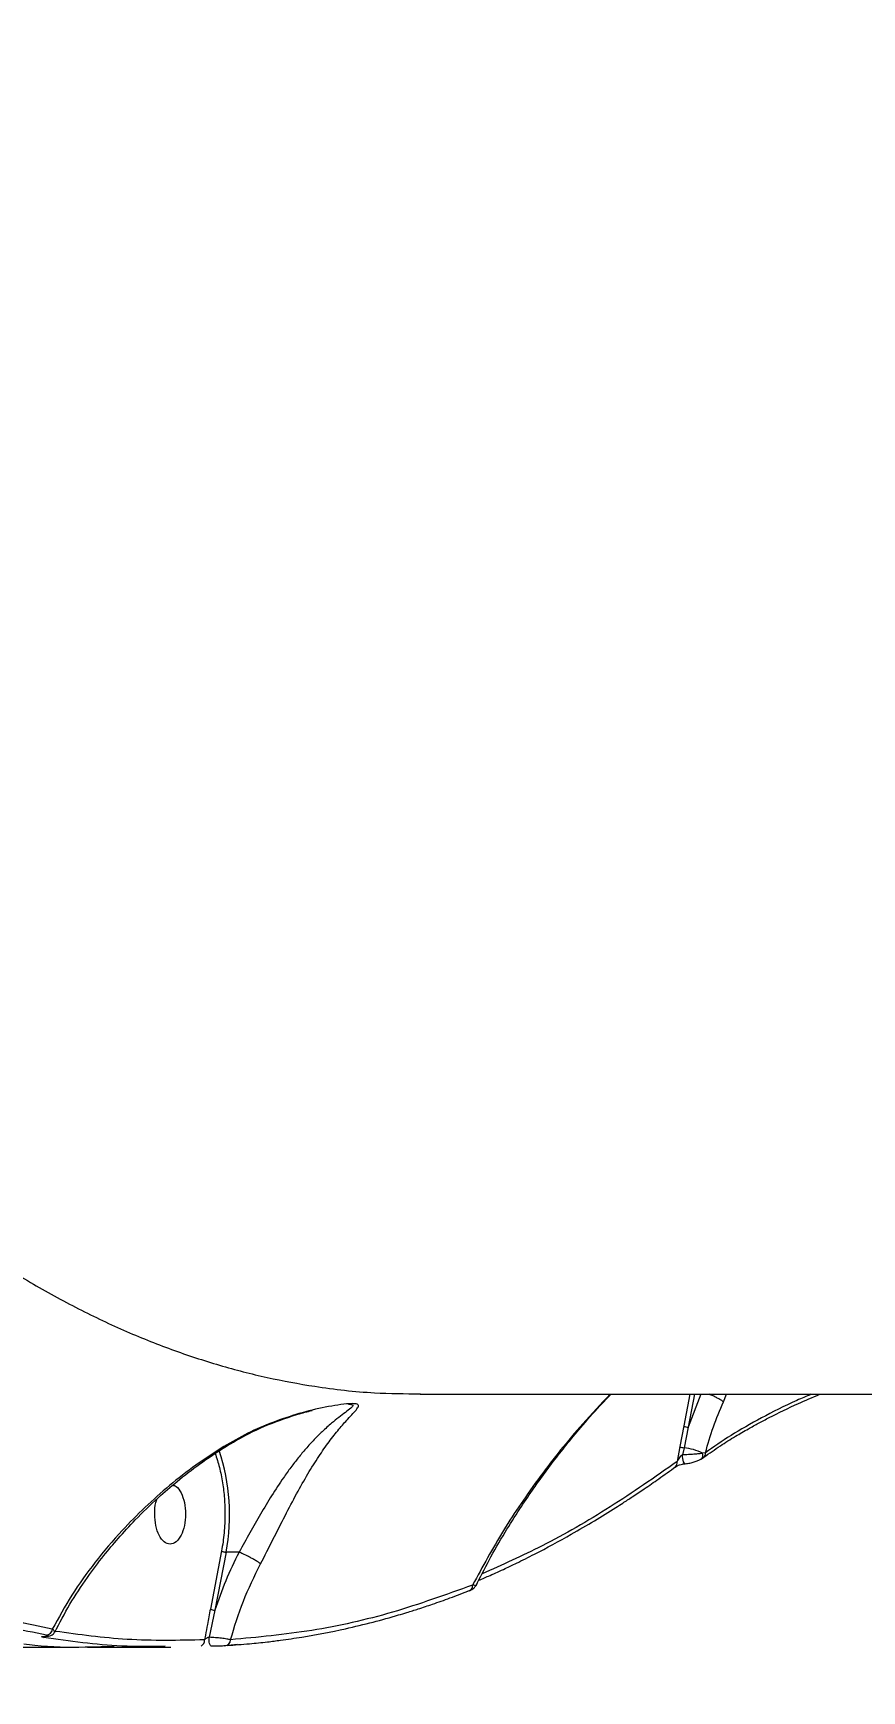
# Model space of a CAD drawing. Header units: millimetres. Extents: x -8045 to 6871, y -5915 to 5473.
# Drawn here: x -2812 to -2687.5, y -1812.7 to -1563.8 of the extents above; entities that cross this region are included whole.
import ezdxf

# ---------------------------------------------------------------- set-up
doc = ezdxf.new("R2010")
doc.units = ezdxf.units.MM
for name, color, linetype in [('DIKOM_ОБЪЕКТ', 7, 'Continuous'), ('DIKOM_РАЗМЕР_ЗОНА', 7, 'Continuous'), ('DIKOM_РАЗМЕР_ОБЪЕКТА', 7, 'Continuous')]:
    doc.layers.add(name, color=color, linetype=linetype)
doc.styles.add('style1', font='arial.ttf', dxfattribs={"width": 0.8})
doc.dimstyles.new('1-50', dxfattribs={"dimtxt": 300, "dimasz": 200, "dimexe": 100, "dimexo": 0, "dimgap": 100, "dimtad": 1, "dimtxsty": 'style1', "dimcen": 200, "dimclrd": 7, "dimclre": 7, "dimclrt": 7, "dimadec": 1, "dimazin": 2, "dimtfac": 1, "dimtmove": 0, "dimatfit": 2, "dimfxl": 0, "dimlwd": 25, "dimlwe": 18, "dimarcsym": 0})

# ---------------------------------------------------------------- blocks, each defined once
blk = doc.blocks.new('*D9')
at = {"layer": 'Defpoints', "color": 0, "linetype": 'Continuous', "transparency": 16777216}
for p in [(5663.54, -234.65), (-5019.6, -1388.73), (5663.54, -4701.47)]:
    blk.add_point(p, dxfattribs=at)
at = {"layer": 'DIKOM_РАЗМЕР_ОБЪЕКТА', "color": 7, "linetype": 'Continuous', "lineweight": 18, "transparency": 16777216}
for p, q in [((5663.54, -234.65), (5663.54, -4801.47)), ((-5019.6, -1388.73), (-5019.6, -4801.47))]:
    blk.add_line(p, q, dxfattribs=at)
at = {"layer": 'DIKOM_РАЗМЕР_ОБЪЕКТА', "color": 7, "linetype": 'Continuous', "lineweight": 25, "transparency": 16777216}
blk.add_line((-4819.6, -4701.47), (5463.54, -4701.47), dxfattribs=at)
at = {"layer": 'DIKOM_РАЗМЕР_ОБЪЕКТА', "color": 7, "linetype": 'Continuous', "transparency": 16777216}
for points in [[(-4819.6, -4668.14), (-4819.6, -4734.8), (-5019.6, -4701.47)], [(5463.54, -4668.14), (5463.54, -4734.8), (5663.54, -4701.47)]]:
    blk.add_solid(points, dxfattribs=at)
at = {"layer": 'DIKOM_РАЗМЕР_ОБЪЕКТА', "color": 7, "linetype": 'Continuous', "lineweight": 15, "transparency": 16777216, "insert": (-74.37, -4448.3), "char_height": 300, "attachment_point": 5, "style": 'style1'}
blk.add_mtext('10700', dxfattribs=at)
blk = doc.blocks.new('*D10')
at = {"layer": 'Defpoints', "color": 0, "linetype": 'Continuous', "transparency": 16777216}
for p in [(-1653.81, 3474.95), (-5616.46, -3083.4), (491.01, -3083.4)]:
    blk.add_point(p, dxfattribs=at)
at = {"layer": 'DIKOM_РАЗМЕР_ОБЪЕКТА', "color": 7, "linetype": 'Continuous', "lineweight": 18, "transparency": 16777216}
for p, q in [((-1653.81, 3474.95), (-5716.46, 3474.95)), ((491.01, -3083.4), (-5716.46, -3083.4))]:
    blk.add_line(p, q, dxfattribs=at)
at = {"layer": 'DIKOM_РАЗМЕР_ОБЪЕКТА', "color": 7, "linetype": 'Continuous', "lineweight": 25, "transparency": 16777216}
blk.add_line((-5616.46, 3274.95), (-5616.46, -2883.4), dxfattribs=at)
at = {"layer": 'DIKOM_РАЗМЕР_ОБЪЕКТА', "color": 7, "linetype": 'Continuous', "transparency": 16777216}
for points in [[(-5649.79, 3274.95), (-5583.12, 3274.95), (-5616.46, 3474.95)], [(-5649.79, -2883.4), (-5583.12, -2883.4), (-5616.46, -3083.4)]]:
    blk.add_solid(points, dxfattribs=at)
at = {"layer": 'DIKOM_РАЗМЕР_ОБЪЕКТА', "color": 7, "linetype": 'Continuous', "lineweight": 15, "transparency": 16777216, "insert": (-5869.63, -1326.86), "char_height": 300, "attachment_point": 5, "rotation": 90, "style": 'style1'}
blk.add_mtext('6550', dxfattribs=at)
blk = doc.blocks.new('*D11')
at = {"layer": 'Defpoints', "color": 0, "transparency": 16777216}
for p in [(6870.85, -184.65), (-7019.6, -1388.73), (-7019.6, -5814.65)]:
    blk.add_point(p, dxfattribs=at)
at = {"layer": 'DIKOM_РАЗМЕР_ЗОНА', "color": 7, "lineweight": 18, "transparency": 16777216}
for p, q in [((6870.85, -184.65), (6870.85, -5914.65)), ((-7019.6, -1388.73), (-7019.6, -5914.65))]:
    blk.add_line(p, q, dxfattribs=at)
at = {"layer": 'DIKOM_РАЗМЕР_ЗОНА', "color": 7, "lineweight": 25, "transparency": 16777216}
blk.add_line((6670.85, -5814.65), (-6819.6, -5814.65), dxfattribs=at)
at = {"layer": 'DIKOM_РАЗМЕР_ЗОНА', "color": 7, "transparency": 16777216}
for points in [[(-6819.6, -5781.31), (-6819.6, -5847.98), (-7019.6, -5814.65)], [(6670.85, -5781.31), (6670.85, -5847.98), (6870.85, -5814.65)]]:
    blk.add_solid(points, dxfattribs=at)
at = {"layer": 'DIKOM_РАЗМЕР_ЗОНА', "color": 7, "transparency": 16777216, "insert": (-74.37, -5561.37), "char_height": 300, "attachment_point": 5, "style": 'style1'}
blk.add_mtext('13900', dxfattribs=at)
blk = doc.blocks.new('*D12')
at = {"layer": 'Defpoints', "color": 0, "transparency": 16777216}
for p in [(-2189.61, 5472.65), (-7595.21, -5084.97), (-495.58, -5084.97)]:
    blk.add_point(p, dxfattribs=at)
at = {"layer": 'DIKOM_РАЗМЕР_ЗОНА', "color": 7, "lineweight": 18, "transparency": 16777216}
for p, q in [((-2189.61, 5472.65), (-7695.21, 5472.65)), ((-495.58, -5084.97), (-7695.21, -5084.97))]:
    blk.add_line(p, q, dxfattribs=at)
at = {"layer": 'DIKOM_РАЗМЕР_ЗОНА', "color": 7, "lineweight": 25, "transparency": 16777216}
blk.add_line((-7595.21, 5272.65), (-7595.21, -4884.97), dxfattribs=at)
at = {"layer": 'DIKOM_РАЗМЕР_ЗОНА', "color": 7, "transparency": 16777216}
for points in [[(-7628.55, 5272.65), (-7561.88, 5272.65), (-7595.21, 5472.65)], [(-7628.55, -4884.97), (-7561.88, -4884.97), (-7595.21, -5084.97)]]:
    blk.add_solid(points, dxfattribs=at)
at = {"layer": 'DIKOM_РАЗМЕР_ЗОНА', "color": 7, "transparency": 16777216, "insert": (-7848.38, -1452.59), "char_height": 300, "attachment_point": 5, "rotation": 90, "style": 'style1'}
blk.add_mtext('10550', dxfattribs=at)

msp = doc.modelspace()

# ---------------------------------------------------------------- linework, layer by layer
at = {"layer": 'DIKOM_ОБЪЕКТ', "color": 7, "linetype": 'Continuous', "lineweight": 15}
for p, q in [((-2753.869, -1768.157), (-2455.828, -1768.157)), ((-2713.327, -1768.157), (-2714.248, -1772.915)), ((-2711.707, -1768.157), (-2713.578, -1773.091)), ((-2712.624, -1768.157), (-2713.578, -1773.091)), ((-2708.3, -1769.291), (-2707.815, -1768.157)), ((-2714.248, -1772.915), (-2714.836, -1776.014)), ((-2713.578, -1773.091), (-2714.215, -1776.186)), ((-2714.836, -1776.014), (-2715.264, -1778.271)), ((-2714.215, -1776.186), (-2714.426, -1777.244)), ((-2710.998, -1776.936), (-2711.422, -1777.022)), ((-2711.677, -1777.908), (-2711.271, -1777.649)), ((-2783.675, -1791.689), (-2785.363, -1800.418)), ((-2783.005, -1791.865), (-2784.693, -1800.594)), ((-2781.052, -1791.865), (-2783.005, -1791.865)), ((-2781.048, -1791.866), (-2781.052, -1791.865)), ((-2784.693, -1800.594), (-2785.526, -1804.66)), ((-2810.179, -1804.509), (-2810.09, -1804.51)), ((-2817.122, -1806.157), (-2805.55, -1806.157)), ((-2803.835, -1806.157), (-2792.195, -1806.157)), ((-2792.201, -1806.158), (-2791.279, -1806.125)), ((-2781.291, -1805.76), (-2783.166, -1805.952))]:
    msp.add_line(p, q, dxfattribs=at)
at = {"layer": 'DIKOM_ОБЪЕКТ', "color": 7, "linetype": 'Continuous', "lineweight": 15, "flags": 128}
for points in [[(-2714.03, -1778.584), (-2714.091, -1778.563), (-2714.194, -1778.465), (-2714.287, -1778.296), (-2714.362, -1778.07), (-2714.412, -1777.805), (-2714.434, -1777.522), (-2714.426, -1777.244)], [(-2810.396, -1804.668), (-2810.228, -1804.649), (-2810.159, -1804.629)], [(-2785.155, -1806), (-2785.247, -1805.977), (-2785.333, -1805.897), (-2785.411, -1805.763), (-2785.474, -1805.585), (-2785.519, -1805.373), (-2785.543, -1805.139), (-2785.546, -1804.896), (-2785.526, -1804.66)], [(-2806.15, -1806.156), (-2805.808, -1806.157), (-2799.794, -1806.009)]]:
    msp.add_lwpolyline(points, dxfattribs=at)
at = {"layer": 'DIKOM_ОБЪЕКТ', "color": 7, "linetype": 'Continuous', "lineweight": 15}
for centre, radius, start, end in [((-2713.592, -1771.78), 1.31, 239.97982, 270.61741), ((-2812.361, -1786.207), 29.896, 349.09159, 18.69894), ((-2714.188, -1774.872), 1.313, 240.3944, 268.78665), ((-2715.105, -1784.246), 8.109, 62.98202, 83.69935), ((-2712.111, -1777.3), 0.744, 303.63856, 21.99776), ((-2711.738, -1777.061), 0.751, 308.49255, 9.65059), ((-2716.021, -1778.467), 0.782, 307.86182, 14.56528), ((-2746.768, -1796.905), 0.807, 272.65633, 6.54574), ((-2784.707, -1799.283), 1.311, 239.99298, 270.60425), ((-2810.073, -1803.374), 0.979, 274.65803, 357.18306), ((-2787.233, -1805.089), 0.997, 298.71085, 2.79239), ((-2783.233, -1805.048), 0.906, 274.17705, 1.32117)]:
    msp.add_arc(centre, radius, start, end, dxfattribs=at)
for points, knots in [([(-2950.083, -1447.712), (-2949.569, -1453.319), (-2948.545, -1464.509), (-2946.522, -1481.069), (-2944.158, -1497.38), (-2941.426, -1513.402), (-2938.614, -1527.74), (-2935.83, -1540.445), (-2933.168, -1551.581), (-2930.338, -1562.49), (-2927.344, -1573.163), (-2924.193, -1583.592), (-2920.89, -1593.771), (-2916.453, -1606.536), (-2910.71, -1621.559), (-2903.463, -1638.392), (-2895.829, -1654.197), (-2888.971, -1666.883), (-2883.086, -1676.856), (-2878.3, -1684.466), (-2873.43, -1691.727), (-2868.484, -1698.641), (-2863.469, -1705.208), (-2858.392, -1711.429), (-2852.797, -1717.834), (-2846.67, -1724.316), (-2839.996, -1730.756), (-2833.267, -1736.652), (-2826.498, -1742.011), (-2819.699, -1746.84), (-2812.754, -1751.23), (-2805.666, -1755.158), (-2798.443, -1758.602), (-2791.225, -1761.501), (-2784.023, -1763.864), (-2776.849, -1765.709), (-2769.084, -1767.143), (-2761.411, -1768.039), (-2756.114, -1768.075), (-2753.818, -1768.09)], [0, 0, 0, 0, 0.0316878, 0.0632413, 0.0946608, 0.1259468, 0.157099, 0.1799689, 0.2027208, 0.2253544, 0.2478697, 0.2702671, 0.2925463, 0.3147074, 0.3558115, 0.3963922, 0.4364499, 0.4759847, 0.4983432, 0.520531, 0.5425481, 0.5643945, 0.5860702, 0.6075754, 0.62891, 0.6558426, 0.6825088, 0.7089087, 0.7350424, 0.7609096, 0.7865103, 0.8133027, 0.8398424, 0.8661295, 0.8921642, 0.9179459, 0.9434752, 0.9755031, 1, 1, 1, 1]), ([(-2777.823, -1793.626), (-2777.196, -1792.405), (-2775.944, -1789.968), (-2774.137, -1786.356), (-2772.389, -1783.032), (-2770.701, -1780.055), (-2769.076, -1777.459), (-2767.515, -1775.232), (-2766.036, -1773.361), (-2764.829, -1772.001), (-2763.913, -1771.024), (-2763.293, -1770.334), (-2763.016, -1769.85), (-2763.284, -1769.619), (-2763.864, -1769.56), (-2764.713, -1769.581), (-2766.157, -1769.745), (-2768.714, -1770.195), (-2772.041, -1771.008), (-2775.959, -1772.322), (-2779.768, -1773.937), (-2782.153, -1775.31), (-2783.345, -1775.996)], [0, 0, 0, 0, 0.0613813, 0.1225874, 0.1840351, 0.2452834, 0.307127, 0.3689418, 0.4310804, 0.4937473, 0.5355619, 0.5777762, 0.6206796, 0.653178, 0.6695802, 0.6860909, 0.7186466, 0.7504989, 0.813845, 0.8764855, 0.9383006, 1, 1, 1, 1]), ([(-2764.607, -1769.662), (-2764.491, -1769.663), (-2764.225, -1769.664), (-2764.015, -1769.722), (-2763.874, -1769.881), (-2764.232, -1770.241), (-2765.048, -1770.853), (-2766.049, -1771.606), (-2767.227, -1772.559), (-2768.465, -1773.664), (-2769.774, -1774.962), (-2770.977, -1776.277), (-2772.15, -1777.679), (-2773.267, -1779.123), (-2774.597, -1780.975), (-2776.113, -1783.271), (-2777.272, -1785.22), (-2777.829, -1786.157)], [0, 0, 0, 0, 0.0179374, 0.0414099, 0.0672837, 0.1399798, 0.2151341, 0.29188, 0.3644023, 0.4560313, 0.5304283, 0.6073502, 0.6742326, 0.7394437, 0.8037131, 0.9055395, 1, 1, 1, 1]), ([(-2725.287, -1768.157), (-2726.692, -1769.63), (-2730.513, -1773.634), (-2735.92, -1780.481), (-2741.514, -1788.583), (-2744.483, -1794.069), (-2745.967, -1796.813)], [0, 0, 0, 0, 0.1630251, 0.4432418, 0.7215999, 1, 1, 1, 1]), ([(-2745.458, -1796.906), (-2744.82, -1795.629), (-2743.479, -1792.942), (-2741.242, -1789.097), (-2739.04, -1785.59), (-2737.136, -1782.77), (-2735.436, -1780.382), (-2733.753, -1778.124), (-2731.857, -1775.701), (-2729.549, -1772.917), (-2727.321, -1770.362), (-2725.751, -1768.729), (-2725.201, -1768.157)], [0, 0, 0, 0, 0.1287683, 0.2710561, 0.3905841, 0.4874998, 0.5617777, 0.6384117, 0.7232489, 0.8175523, 0.9361564, 1, 1, 1, 1]), ([(-2711.217, -1777.605), (-2710.419, -1777.033), (-2708.973, -1775.997), (-2706.678, -1774.567), (-2704.732, -1773.435), (-2703.032, -1772.501), (-2700.599, -1771.227), (-2697.607, -1769.756), (-2694.917, -1768.617), (-2693.831, -1768.157)], [0, 0, 0, 0, 0.1838219, 0.333279, 0.4495674, 0.5380155, 0.6248837, 0.8485692, 1, 1, 1, 1]), ([(-2695.118, -1768.157), (-2695.846, -1768.465), (-2698.55, -1769.608), (-2702.64, -1771.701), (-2707.332, -1774.35), (-2709.774, -1776.073), (-2710.998, -1776.936)], [0, 0, 0, 0, 0.1096466, 0.4074152, 0.7031724, 1, 1, 1, 1]), ([(-2710.998, -1776.936), (-2710.627, -1775.642), (-2709.889, -1773.063), (-2708.829, -1770.545), (-2708.3, -1769.291)], [0, 0, 0, 0, 0.50156, 1, 1, 1, 1]), ([(-2708.3, -1769.291), (-2708.405, -1769.215), (-2708.615, -1769.063), (-2709.076, -1768.795), (-2709.587, -1768.534), (-2710.054, -1768.311), (-2710.335, -1768.2), (-2710.441, -1768.157)], [0, 0, 0, 0, 0.2290261, 0.4576703, 0.6764517, 0.8774956, 1, 1, 1, 1]), ([(-2783.259, -1776.144), (-2782.032, -1775.417), (-2779.322, -1773.81), (-2775.569, -1772.261), (-2772.381, -1771.177), (-2770.796, -1770.771), (-2770.086, -1770.59)], [0, 0, 0, 0, 0.2947278, 0.6511752, 0.8438191, 1, 1, 1, 1]), ([(-2783.345, -1775.996), (-2784.762, -1776.916), (-2787.588, -1778.751), (-2791.526, -1781.84), (-2795.218, -1785.117), (-2799.008, -1788.955), (-2802.742, -1793.365), (-2806.299, -1798.336), (-2808.161, -1801.722), (-2809.096, -1803.423)], [0, 0, 0, 0, 0.125169, 0.2496201, 0.3741609, 0.4997859, 0.6664097, 0.832528, 1, 1, 1, 1]), ([(-2808.729, -1803.906), (-2808, -1802.499), (-2806.563, -1799.724), (-2804.017, -1795.876), (-2801.553, -1792.583), (-2799.146, -1789.706), (-2796.457, -1786.785), (-2793.498, -1783.916), (-2790.257, -1781.123), (-2786.898, -1778.506), (-2784.382, -1776.86), (-2783.059, -1775.994)], [0, 0, 0, 0, 0.136033, 0.2683453, 0.3777791, 0.4656024, 0.562836, 0.6840612, 0.7781455, 0.883337, 1, 1, 1, 1]), ([(-2784.634, -1777.057), (-2784.411, -1777.738), (-2783.958, -1779.12), (-2783.507, -1781.416), (-2783.218, -1783.782), (-2783.183, -1785.375), (-2783.166, -1786.157)], [0, 0, 0, 0, 0.2495242, 0.5066741, 0.7576747, 1, 1, 1, 1]), ([(-2783.277, -1776.111), (-2783.275, -1776.114), (-2783.262, -1776.131), (-2783.308, -1776.056), (-2783.345, -1775.996)], [0, 0, 0, 0, 0.2026962, 1, 1, 1, 1]), ([(-2714.426, -1777.244), (-2714.444, -1777.25), (-2714.481, -1777.262), (-2714.561, -1777.306), (-2714.711, -1777.422), (-2714.996, -1777.748), (-2715.153, -1778.055), (-2715.264, -1778.271)], [0, 0, 0, 0, 0.038898, 0.0816586, 0.1806015, 0.4242883, 1, 1, 1, 1]), ([(-2711.422, -1777.022), (-2711.61, -1777.051), (-2711.993, -1777.111), (-2712.731, -1777.182), (-2713.58, -1777.237), (-2714.139, -1777.241), (-2714.426, -1777.244)], [0, 0, 0, 0, 0.2351696, 0.4774302, 0.7312678, 1, 1, 1, 1]), ([(-2745.044, -1796.097), (-2744.478, -1795.855), (-2743.151, -1795.287), (-2741.268, -1794.419), (-2739.5, -1793.578), (-2738.033, -1792.856), (-2735.281, -1791.467), (-2731.815, -1789.598), (-2727.749, -1787.221), (-2725.172, -1785.626), (-2723.284, -1784.416), (-2721.862, -1783.486), (-2720.063, -1782.278), (-2717.886, -1780.774), (-2716.315, -1779.638), (-2715.465, -1779.023)], [0, 0, 0, 0, 0.0562342, 0.1319265, 0.1880199, 0.2330012, 0.2789075, 0.4642261, 0.5823695, 0.6913595, 0.7269695, 0.7754609, 0.8371145, 0.9119499, 1, 1, 1, 1]), ([(-2715.264, -1778.271), (-2718.605, -1780.603), (-2725.289, -1785.268), (-2735.071, -1790.874), (-2741.541, -1793.783), (-2744.551, -1795.136)], [0, 0, 0, 0, 0.3483896, 0.6968259, 1, 1, 1, 1]), ([(-2715.542, -1779.086), (-2715.449, -1779.025), (-2715.266, -1778.906), (-2714.893, -1778.75), (-2714.537, -1778.65), (-2714.242, -1778.599), (-2714.1, -1778.589), (-2714.03, -1778.584)], [0, 0, 0, 0, 0.2688065, 0.5294108, 0.7734708, 0.8882376, 1, 1, 1, 1]), ([(-2714.03, -1778.584), (-2713.915, -1778.574), (-2713.689, -1778.555), (-2713.223, -1778.474), (-2712.676, -1778.333), (-2712.109, -1778.129), (-2711.82, -1777.981), (-2711.677, -1777.908)], [0, 0, 0, 0, 0.1356537, 0.268121, 0.5210765, 0.7637773, 1, 1, 1, 1]), ([(-2791.009, -1781.811), (-2790.843, -1781.855), (-2790.375, -1781.98), (-2789.732, -1782.913), (-2789.193, -1784.385), (-2789.124, -1785.567), (-2789.089, -1786.157)], [0, 0, 0, 0, 0.1553137, 0.4368811, 0.7184328, 1, 1, 1, 1]), ([(-2793.725, -1786.157), (-2793.704, -1785.552), (-2793.676, -1784.701), (-2793.418, -1784.034), (-2793.343, -1783.84)], [0, 0, 0, 0, 0.7105287, 1, 1, 1, 1]), ([(-2809.994, -1804.35), (-2813.706, -1803.571), (-2821.188, -1802.003), (-2832.389, -1798.17), (-2843.655, -1793.282), (-2851.083, -1788.995), (-2854.823, -1786.837)], [0, 0, 0, 0, 0.2444833, 0.4926434, 0.7444823, 1, 1, 1, 1]), ([(-2809.096, -1803.422), (-2812.889, -1802.624), (-2820.466, -1801.03), (-2831.718, -1797.144), (-2842.868, -1792.275), (-2850.171, -1788.054), (-2853.828, -1785.941)], [0, 0, 0, 0, 0.2503523, 0.5000026, 0.749651, 1, 1, 1, 1]), ([(-2789.089, -1786.157), (-2789.124, -1786.746), (-2789.194, -1787.924), (-2789.73, -1789.422), (-2790.496, -1790.423), (-2791.407, -1790.775), (-2792.318, -1790.423), (-2793.084, -1789.422), (-2793.62, -1787.924), (-2793.69, -1786.746), (-2793.725, -1786.157)], [0, 0, 0, 0, 0.125002, 0.249997, 0.3749991, 0.4999997, 0.6250004, 0.7500032, 0.8749982, 1, 1, 1, 1]), ([(-2783.166, -1786.157), (-2783.188, -1787.101), (-2783.231, -1788.989), (-2783.527, -1790.789), (-2783.675, -1791.689)], [0, 0, 0, 0, 0.4999943, 1, 1, 1, 1]), ([(-2777.829, -1786.157), (-2778.363, -1787.088), (-2779.432, -1788.952), (-2780.508, -1790.893), (-2781.048, -1791.866)], [0, 0, 0, 0, 0.4988992, 1, 1, 1, 1]), ([(-2781.052, -1791.865), (-2781.751, -1793.292), (-2783.15, -1796.15), (-2784.178, -1799.112), (-2784.693, -1800.594)], [0, 0, 0, 0, 0.4994404, 1, 1, 1, 1]), ([(-2783.675, -1791.689), (-2783.637, -1791.712), (-2783.56, -1791.758), (-2783.382, -1791.816), (-2783.184, -1791.857), (-2783.065, -1791.862), (-2783.005, -1791.865)], [0, 0, 0, 0, 0.2500158, 0.5000779, 0.7499719, 1, 1, 1, 1]), ([(-2777.823, -1793.626), (-2777.921, -1793.552), (-2778.117, -1793.403), (-2778.569, -1793.12), (-2779.079, -1792.825), (-2779.726, -1792.479), (-2780.423, -1792.134), (-2780.865, -1791.944), (-2781.048, -1791.866)], [0, 0, 0, 0, 0.1570881, 0.3149518, 0.4665859, 0.6063288, 0.8363091, 1, 1, 1, 1]), ([(-2782.326, -1805.027), (-2781.743, -1803.086), (-2780.577, -1799.208), (-2778.74, -1795.485), (-2777.823, -1793.626)], [0, 0, 0, 0, 0.5004535, 1, 1, 1, 1]), ([(-2745.967, -1796.813), (-2749.973, -1798.257), (-2757.979, -1801.144), (-2770.125, -1803.888), (-2778.257, -1804.647), (-2782.326, -1805.027)], [0, 0, 0, 0, 0.3335142, 0.6664923, 1, 1, 1, 1]), ([(-2746.453, -1797.657), (-2746.209, -1797.545), (-2745.791, -1797.353), (-2745.573, -1797.031), (-2745.483, -1796.897)], [0, 0, 0, 0, 0.584856, 1, 1, 1, 1]), ([(-2745.488, -1796.894), (-2745.511, -1796.884), (-2745.558, -1796.862), (-2745.83, -1796.829), (-2745.967, -1796.813)], [0, 0, 0, 0, 0.4961067, 1, 1, 1, 1]), ([(-2782.847, -1805.88), (-2781.721, -1805.801), (-2779.702, -1805.659), (-2777.024, -1805.376), (-2774.94, -1805.117), (-2773.209, -1804.872), (-2769.957, -1804.367), (-2765.851, -1803.578), (-2761.017, -1802.414), (-2757.945, -1801.562), (-2755.692, -1800.884), (-2753.992, -1800.35), (-2751.839, -1799.634), (-2749.229, -1798.713), (-2747.343, -1797.982), (-2746.322, -1797.587)], [0, 0, 0, 0, 0.0917711, 0.1646209, 0.2186088, 0.2618925, 0.306066, 0.4843886, 0.598073, 0.702944, 0.7372132, 0.7838806, 0.8432142, 0.9152403, 1, 1, 1, 1]), ([(-2785.363, -1800.418), (-2785.509, -1801.188), (-2785.759, -1802.494), (-2786.033, -1803.958), (-2786.178, -1804.729), (-2786.222, -1804.962), (-2786.237, -1805.04)], [0, 0, 0, 0, 0.500002, 0.8488703, 0.9491542, 1, 1, 1, 1]), ([(-2810.396, -1804.668), (-2810.487, -1804.651), (-2810.67, -1804.616), (-2810.735, -1804.567), (-2810.621, -1804.533), (-2810.415, -1804.515), (-2810.265, -1804.511), (-2810.191, -1804.509)], [0, 0, 0, 0, 0.2505824, 0.5003063, 0.7496357, 0.8764546, 1, 1, 1, 1]), ([(-2792.162, -1806.009), (-2794.335, -1806.036), (-2800.421, -1806.112), (-2806.492, -1805.233), (-2810.396, -1804.668)], [0, 0, 0, 0, 0.3569711, 1, 1, 1, 1]), ([(-2810.191, -1804.509), (-2810.119, -1804.507), (-2809.976, -1804.503), (-2809.776, -1804.486), (-2809.666, -1804.453), (-2809.731, -1804.404), (-2809.906, -1804.368), (-2809.994, -1804.35)], [0, 0, 0, 0, 0.1240452, 0.2503721, 0.4996043, 0.7493435, 1, 1, 1, 1]), ([(-2810.09, -1804.51), (-2809.816, -1804.495), (-2809.417, -1804.474), (-2809.035, -1804.254), (-2808.856, -1804.071), (-2808.79, -1803.956), (-2808.758, -1803.9)], [0, 0, 0, 0, 0.5291328, 0.7710742, 0.8876226, 1, 1, 1, 1]), ([(-2808.765, -1803.891), (-2808.755, -1803.823), (-2808.734, -1803.684), (-2808.973, -1803.511), (-2809.096, -1803.422)], [0, 0, 0, 0, 0.4866094, 1, 1, 1, 1]), ([(-2786.237, -1805.04), (-2790.119, -1805.121), (-2797.6, -1805.276), (-2805.062, -1804.256), (-2808.653, -1803.766)], [0, 0, 0, 0, 0.5188525, 1, 1, 1, 1]), ([(-2785.526, -1804.66), (-2785.556, -1804.664), (-2785.62, -1804.674), (-2785.756, -1804.716), (-2785.927, -1804.794), (-2786.106, -1804.911), (-2786.193, -1804.996), (-2786.237, -1805.04)], [0, 0, 0, 0, 0.102159, 0.2106422, 0.4500906, 0.7174641, 1, 1, 1, 1]), ([(-2782.326, -1805.027), (-2782.505, -1804.989), (-2782.864, -1804.914), (-2783.682, -1804.803), (-2784.617, -1804.708), (-2785.221, -1804.676), (-2785.526, -1804.66)], [0, 0, 0, 0, 0.2458996, 0.4932048, 0.7442561, 1, 1, 1, 1]), ([(-2803.746, -1806.137), (-2803.884, -1806.144), (-2806.541, -1806.277), (-2809.756, -1806.096), (-2812.824, -1805.764), (-2813.377, -1805.704)], [0, 0, 0, 0, 0.0431865, 0.8274012, 1, 1, 1, 1]), ([(-2783.166, -1805.952), (-2783.281, -1805.958), (-2783.51, -1805.97), (-2784.018, -1805.985), (-2784.595, -1805.996), (-2784.968, -1805.998), (-2785.155, -1806)], [0, 0, 0, 0, 0.2502273, 0.5002773, 0.7501299, 1, 1, 1, 1])]:
    msp.add_open_spline(points, degree=3, knots=knots, dxfattribs=at)

# ---------------------------------------------------------------- dimensions: what is measured, and where the dimension line sits
at = {"layer": 'DIKOM_РАЗМЕР_ЗОНА'}
dim = msp.add_linear_dim(base=(-7595.212, -5084.969), p1=(-2189.606, 5472.652), p2=(-495.584, -5084.969), angle=90, text='10550', dimstyle='1-50', dxfattribs=at)
dim.commit()
dim.dimension.update_dxf_attribs({"geometry": '*D12', "text_midpoint": (-7595.212, -1452.593), "dimtype": 160})
dim = msp.add_linear_dim(base=(-7019.6, -5814.648), p1=(6870.851, -184.645), p2=(-7019.6, -1388.727), text='13900', dimstyle='1-50', dxfattribs=at)
dim.commit()
dim.dimension.update_dxf_attribs({"geometry": '*D11', "text_midpoint": (-74.375, -5814.648), "dimtype": 160})
at = {"layer": 'DIKOM_РАЗМЕР_ОБЪЕКТА', "color": 7, "linetype": 'Continuous', "lineweight": 15}
dim = msp.add_linear_dim(base=(-5616.456, -3083.398), p1=(-1653.813, 3474.95), p2=(491.015, -3083.398), angle=90, text='6550', dimstyle='1-50', dxfattribs=at)
dim.commit()
dim.dimension.update_dxf_attribs({"geometry": '*D10', "text_midpoint": (-5616.456, -1326.858), "dimtype": 160})
dim = msp.add_linear_dim(base=(5663.543, -4701.469), p1=(-5019.6, -1388.727), p2=(5663.543, -234.645), text='10700', dimstyle='1-50', dxfattribs=at)
dim.commit()
dim.dimension.update_dxf_attribs({"geometry": '*D9', "text_midpoint": (-74.375, -4701.469), "dimtype": 160})

doc.saveas('drawing.dxf')
